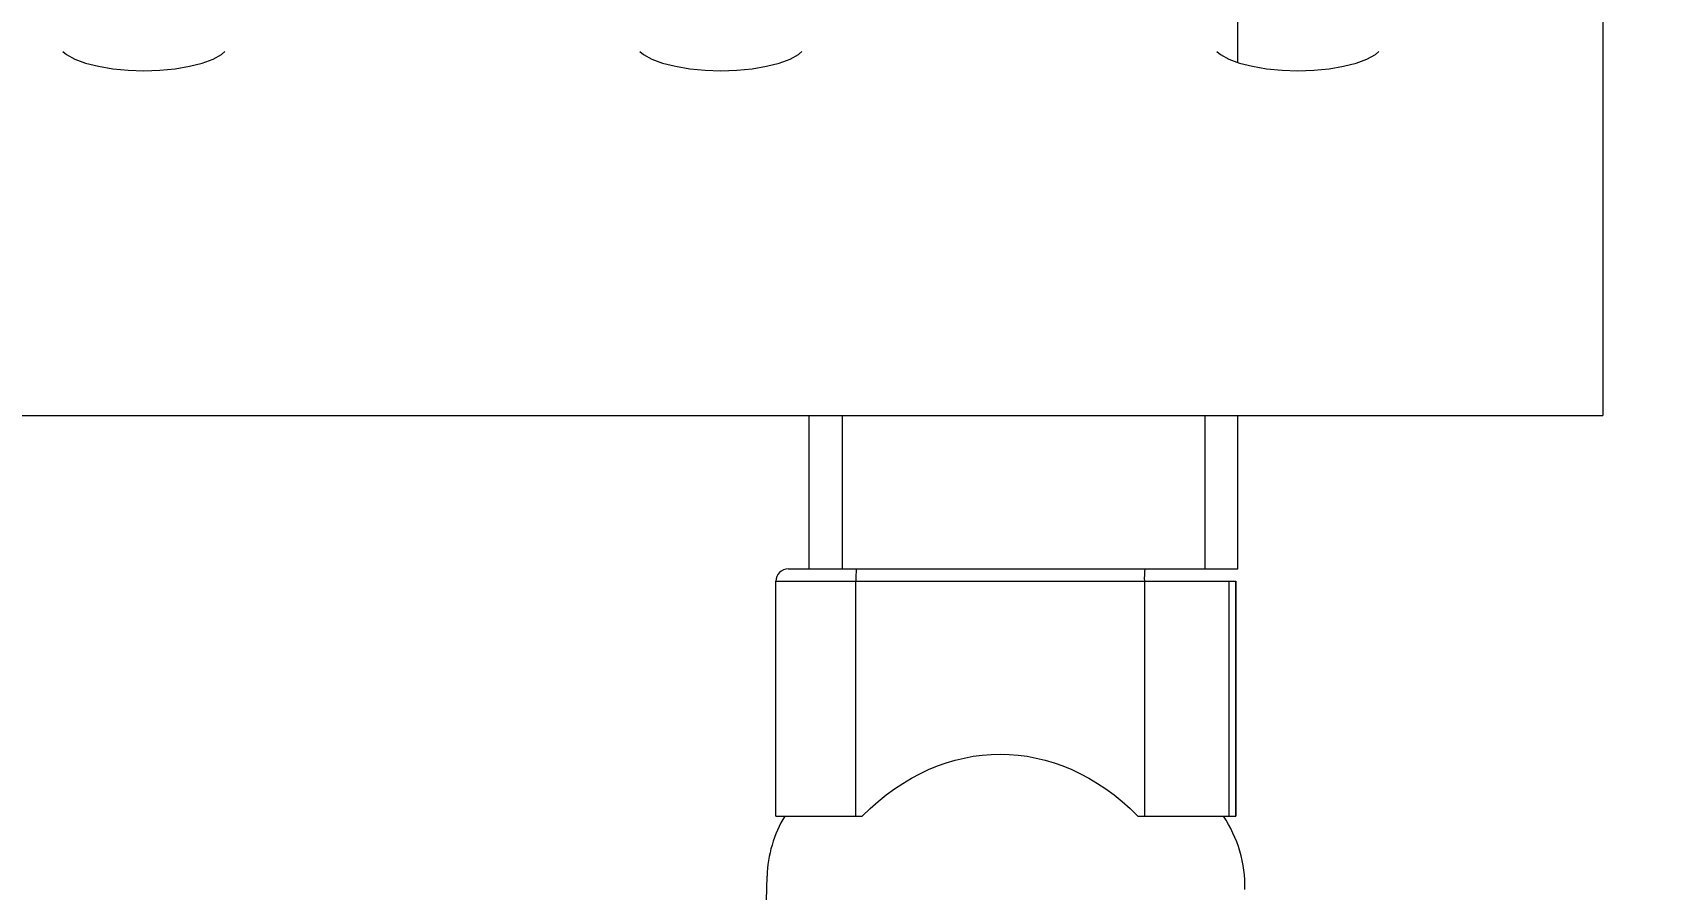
# Model space of a CAD drawing. Extents: x -2187 to 96136, y -11110 to 52208.
# Drawn here: x 40101.6 to 40298.4, y 18856.9 to 18961 of the extents above; entities that cross this region are included whole.
import ezdxf

# ---------------------------------------------------------------- set-up
doc = ezdxf.new("R2010")
doc.units = 0
doc.header["$LTSCALE"] = 1000
doc.header["$MEASUREMENT"] = 0
doc.linetypes.add('ACAD_ISO02W100', pattern=[15, 12, -3])
doc.layers.add('洗衣房设备', color=4, linetype='Continuous')
doc.styles.add('-宋体', font='', dxfattribs={"width": 0.8})
doc.styles.get('-宋体').set_extended_font_data('SimSun')
doc.dimstyles.new('50', dxfattribs={"dimscale": 30, "dimtxt": 3.5, "dimasz": 1.5, "dimexe": 0.8, "dimexo": 2, "dimgap": 0.8, "dimtad": 1, "dimdec": 0, "dimrnd": 5, "dimzin": 0, "dimdsep": 46, "dimtxsty": '-宋体', "dimblk": 'OBLIQUE', "dimcen": 0.6, "dimdle": 0.8, "dimclrd": 6, "dimclre": 6, "dimclrt": 6, "dimadec": 0, "dimazin": 0, "dimtfac": 1, "dimtdec": 0, "dimtofl": 0, "dimtmove": 2, "dimatfit": 3, "dimldrblk": 'OBLIQUE', "dimfxl": 0, "dimtolj": 1, "dimtzin": 0, "dimarcsym": 0})

# ---------------------------------------------------------------- blocks, each defined once
blk = doc.blocks.new('_OBLIQUE')
at = {"color": 0, "linetype": 'ByBlock'}
blk.add_line((-0.5, -0.5), (0.5, 0.5), dxfattribs=at)
blk = doc.blocks.new('*D107')
at = {"layer": 'Defpoints', "color": 0, "linetype": 'ACAD_ISO02W100', "ltscale": 750}
for p in [(40392.1, 20341.5), (40215.36, 18776.32), (40625.34, 18776.32)]:
    blk.add_point(p, dxfattribs=at)
at = {"layer": '洗衣房设备', "color": 6, "linetype": 'ACAD_ISO02W100', "lineweight": -2, "ltscale": 750}
for p, q in [((40625.34, 20365.5), (40625.34, 18752.32)), ((40452.1, 20341.5), (40649.34, 20341.5)), ((40275.36, 18776.32), (40649.34, 18776.32))]:
    blk.add_line(p, q, dxfattribs=at)
at = {"layer": '洗衣房设备', "color": 6, "linetype": 'ACAD_ISO02W100', "lineweight": -2, "ltscale": 750, "xscale": 45, "yscale": 45, "zscale": 45}
for p, rotation in [((40625.34, 20341.5), 90), ((40625.34, 18776.32), 270)]:
    blk.add_blockref('_OBLIQUE', p, dxfattribs=dict(at, rotation=rotation))
at = {"layer": '洗衣房设备', "color": 6, "linetype": 'ACAD_ISO02W100', "ltscale": 750, "insert": (40548.84, 19558.91), "char_height": 105, "attachment_point": 5, "rotation": 90, "style": '-宋体'}
blk.add_mtext('\\A1;1565', dxfattribs=at)

msp = doc.modelspace()

# ---------------------------------------------------------------- linework, layer by layer
at = {"color": 7, "linetype": 'Continuous', "lineweight": 15}
for p, q in [((40292.097, 18974.501), (40292.097, 18944.501)), ((40292.097, 18974.501), (40292.097, 18944.501)), ((40292.097, 18971.001), (40292.097, 18944.501)), ((40247.807, 18957.359), (40247.807, 18965.867)), ((40292.097, 18944.501), (40292.097, 18914.501)), ((40292.097, 18944.501), (40292.097, 18914.501)), ((39966.097, 18914.501), (40292.097, 18914.501)), ((39966.097, 18914.501), (40292.097, 18914.501)), ((40195.807, 18895.867), (40195.807, 18914.501)), ((40199.807, 18914.501), (40199.807, 18895.867)), ((40243.807, 18914.501), (40243.807, 18895.867)), ((40247.807, 18895.867), (40247.807, 18914.501)), ((40199.807, 18895.867), (40247.807, 18895.867)), ((40201.52, 18895.867), (40236.506, 18895.867)), ((40245.239, 18895.867), (40246.075, 18895.867)), ((40191.756, 18865.867), (40191.756, 18894.367)), ((40201.478, 18894.367), (40236.464, 18894.367)), ((40201.478, 18865.867), (40201.478, 18894.367)), ((40236.464, 18894.367), (40236.464, 18865.867)), ((40236.464, 18894.367), (40246.739, 18894.367)), ((40246.739, 18865.867), (40246.739, 18894.367)), ((40246.739, 18894.367), (40247.575, 18894.367)), ((40247.575, 18865.867), (40247.575, 18894.367)), ((40247.575, 18894.367), (40247.58, 18894.367)), ((40247.58, 18894.367), (40247.58, 18865.867)), ((40191.756, 18865.867), (40201.478, 18865.867)), ((40201.478, 18865.867), (40202.248, 18865.867)), ((40235.694, 18865.867), (40236.464, 18865.867)), ((40236.464, 18865.867), (40246.739, 18865.867)), ((40246.739, 18865.867), (40247.575, 18865.867)), ((40247.58, 18865.867), (40247.575, 18865.867)), ((40189.821, 18827.392), (40190.689, 18858.553))]:
    msp.add_line(p, q, dxfattribs=at)
at = {"color": 8, "linetype": 'Continuous', "lineweight": 15}
msp.add_line((40191.756, 18894.367), (40201.478, 18894.367), dxfattribs=at)
at = {"color": 8, "linetype": 'Continuous', "lineweight": 15, "flags": 128}
for points in [[(40105.27, 18958.667), (40105.697, 18958.331), (40106.717, 18957.768), (40108.023, 18957.278), (40109.569, 18956.879), (40111.304, 18956.583), (40113.167, 18956.402), (40115.097, 18956.341)], [(40105.27, 18958.667), (40105.697, 18958.331), (40106.717, 18957.768), (40108.023, 18957.278), (40109.569, 18956.879), (40111.304, 18956.583), (40113.167, 18956.402), (40115.097, 18956.341)], [(40115.097, 18956.341), (40117.026, 18956.402), (40118.89, 18956.583), (40120.624, 18956.879), (40122.17, 18957.278), (40123.476, 18957.768), (40124.496, 18958.331), (40124.924, 18958.667)], [(40115.097, 18956.341), (40117.026, 18956.402), (40118.89, 18956.583), (40120.624, 18956.879), (40122.17, 18957.278), (40123.476, 18957.768), (40124.496, 18958.331), (40124.924, 18958.667)], [(40175.27, 18958.667), (40175.697, 18958.331), (40176.717, 18957.768), (40178.023, 18957.278), (40179.569, 18956.879), (40181.304, 18956.583), (40183.167, 18956.402), (40185.097, 18956.341)], [(40175.27, 18958.667), (40175.697, 18958.331), (40176.717, 18957.768), (40178.023, 18957.278), (40179.569, 18956.879), (40181.304, 18956.583), (40183.167, 18956.402), (40185.097, 18956.341)], [(40185.097, 18956.341), (40187.026, 18956.402), (40188.89, 18956.583), (40190.624, 18956.879), (40192.17, 18957.278), (40193.476, 18957.768), (40194.496, 18958.331), (40194.924, 18958.667)], [(40185.097, 18956.341), (40187.026, 18956.402), (40188.89, 18956.583), (40190.624, 18956.879), (40192.17, 18957.278), (40193.476, 18957.768), (40194.496, 18958.331), (40194.924, 18958.667)], [(40245.27, 18958.667), (40245.697, 18958.331), (40246.717, 18957.768), (40248.023, 18957.278), (40249.569, 18956.879), (40251.304, 18956.583), (40253.167, 18956.402), (40255.097, 18956.341)], [(40245.27, 18958.667), (40245.697, 18958.331), (40246.717, 18957.768), (40248.023, 18957.278), (40249.569, 18956.879), (40251.304, 18956.583), (40253.167, 18956.402), (40255.097, 18956.341)], [(40255.097, 18956.341), (40257.026, 18956.402), (40258.89, 18956.583), (40260.624, 18956.879), (40262.17, 18957.278), (40263.476, 18957.768), (40264.496, 18958.331), (40264.924, 18958.667)], [(40255.097, 18956.341), (40257.026, 18956.402), (40258.89, 18956.583), (40260.624, 18956.879), (40262.17, 18957.278), (40263.476, 18957.768), (40264.496, 18958.331), (40264.924, 18958.667)]]:
    msp.add_lwpolyline(points, dxfattribs=at)
at = {"color": 7, "linetype": 'Continuous', "lineweight": 15}
for centre, radius, start, end in [((40193.256, 18894.367), 1.5, 90, 180), ((40214.972, 18894.742), 13.5, 175.21849, 181.59054), ((40249.959, 18894.742), 13.5, 175.21849, 181.59054), ((40205.904, 18858.064), 15.222, 149.15926, 178.15892), ((40232.98, 18857.218), 15.689, 358.97655, 33.45677)]:
    msp.add_arc(centre, radius, start, end, dxfattribs=at)
at = {"color": 7, "linetype": 'Continuous', "lineweight": 15, "extrusion": (0, 0, -1)}
msp.add_ellipse((40218.971, 18832.367), major_axis=(0, 41.012), ratio=0.7068324, start_param=-0.6149015, end_param=0.6149015, dxfattribs=at)
at = {"color": 7, "linetype": 'Continuous', "lineweight": 15}
for points, knots in [([(40193.295, 18895.867), (40193.375, 18895.867), (40193.501, 18895.867), (40194.478, 18895.867), (40195.535, 18895.867), (40196.866, 18895.867), (40198.815, 18895.867), (40200.454, 18895.867), (40201.52, 18895.867)], [0, 0, 0, 0, 0.2266631, 0.3577353, 0.4915891, 0.6254428, 0.7565151, 1, 1, 1, 1]), ([(40236.506, 18895.867), (40237.578, 18895.867), (40239.227, 18895.867), (40241.235, 18895.867), (40242.627, 18895.867), (40243.761, 18895.867), (40244.876, 18895.867), (40245.096, 18895.867), (40245.239, 18895.867)], [0, 0, 0, 0, 0.23945684, 0.36836066, 0.5, 0.63163934, 0.76054316, 1, 1, 1, 1])]:
    msp.add_open_spline(points, degree=3, knots=knots, dxfattribs=at)

# ---------------------------------------------------------------- dimensions: what is measured, and where the dimension line sits
at = {"layer": '洗衣房设备', "color": 2, "linetype": 'ACAD_ISO02W100', "ltscale": 750}
dim = msp.add_linear_dim(base=(40625.339, 18776.32), p1=(40392.097, 20341.501), p2=(40215.362, 18776.32), angle=270, dimstyle='50', dxfattribs=at)
dim.commit()
dim.dimension.update_dxf_attribs({"geometry": '*D107', "text_midpoint": (40548.839, 19558.911)})

doc.saveas('drawing.dxf')
